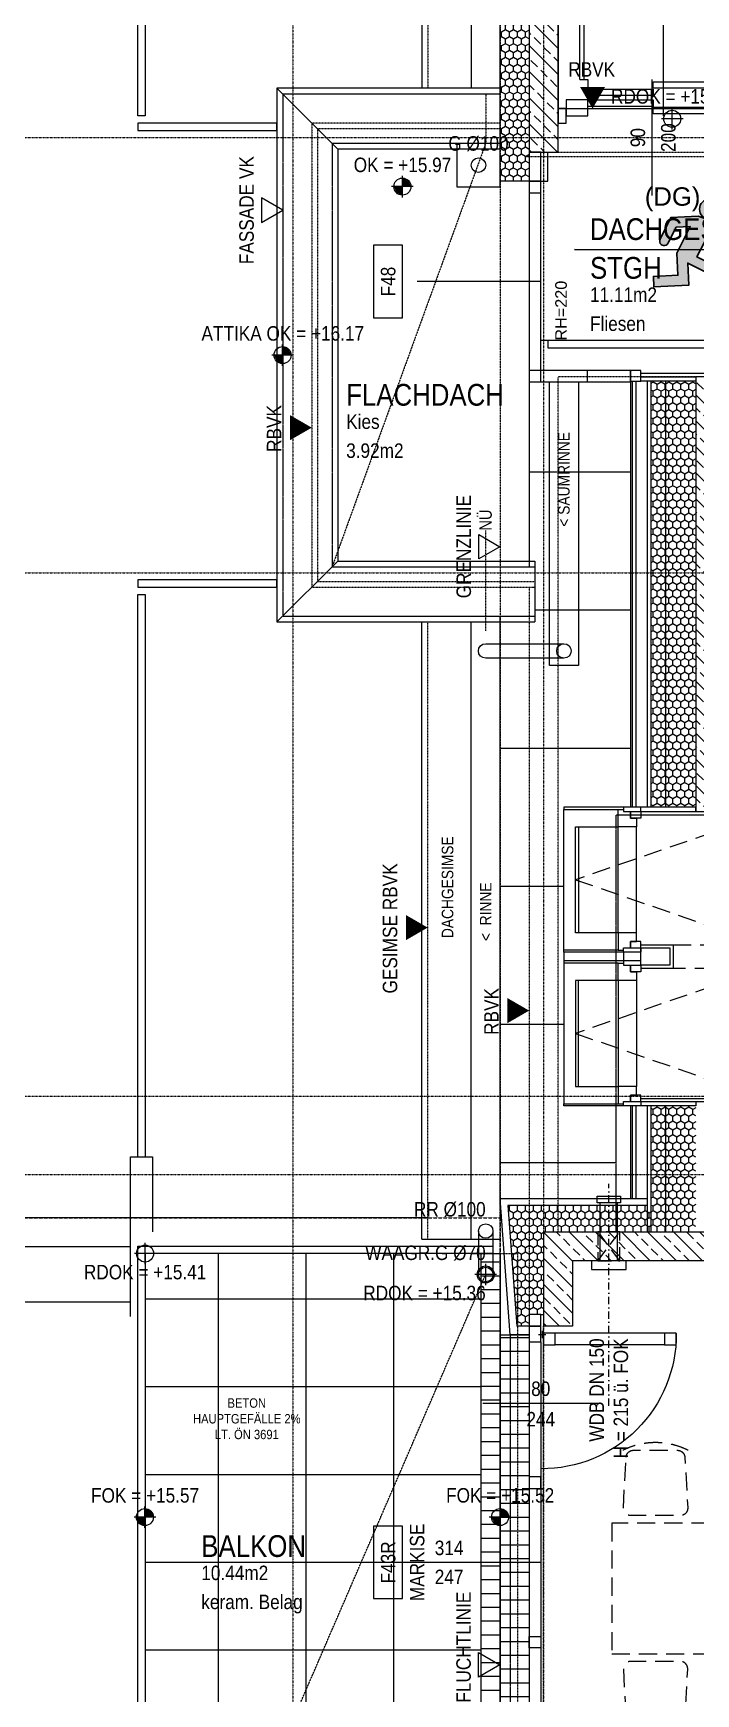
# Model space of a CAD drawing. Header units: millimetres. Extents: x -13147 to 51584, y -41547 to 69958.
# Drawn here: x 30982 to 35555, y -10006 to 1445 of the extents above; entities that cross this region are included whole.
import ezdxf
from ezdxf.enums import TextEntityAlignment as Align

# ---------------------------------------------------------------- set-up
doc = ezdxf.new("R2010")
doc.units = ezdxf.units.MM
for name, pattern in [('HIDDEN2', [0.1875, 0.125, -0.0625]), ('STRICHLINIE', [0.75, 0.5, -0.25]), ('STRICHPUNKT', [1, 0.5, -0.25, 0, -0.25])]:
    doc.linetypes.add(name, pattern=pattern)
for name, color, linetype in [('00-AUF---------M0', 251, 'Continuous'), ('00-TXT---------M0', 251, 'Continuous'), ('00_HLP---------M0', 251, 'Continuous'), ('01-ANS-G00-L05-M0', 251, 'Continuous'), ('01-BFL-G00-L05-M0', 251, 'Continuous'), ('01-HID-G00-L05-ENTWÄSSERUNG', 251, 'HIDDEN2'), ('01-SYM-G00-L05-M0', 251, 'Continuous'), ('01-TXT---------M0', 251, 'Continuous'), ('01-TXT---------PP', 1, 'Continuous'), ('01-TXT-G00-L05-M0', 1, 'Continuous'), ('02-ANS-G00-L05-M0', 251, 'Continuous'), ('02-ANS-G00-L05-Rigol', 251, 'Continuous'), ('02-AXO-G00-L05-M0', 251, 'STRICHPUNKT'), ('02-DIM-G00-L05-BEHÖRDE', 251, 'Continuous'), ('02-FIL-G00-L05-LILA', 251, 'Continuous'), ('02-FIL-G00-L05-M0', 251, 'Continuous'), ('02-FIL-G00-L05-PLATTENBELAG', 251, 'Continuous'), ('02-FIL-G00-L05-STB', 251, 'Continuous'), ('02-HID---------M0', 251, 'HIDDEN2'), ('02-HID-G00-L05-M0', 251, 'HIDDEN2'), ('02-TWA---------M0', 251, 'Continuous'), ('02-TWA-G00-L05-M0', 251, 'Continuous'), ('02-WDA-G00-L05-M0', 251, 'Continuous'), ('02-ZWA---------M0', 251, 'Continuous'), ('02-ZWA-G00-L05-M0', 251, 'Continuous'), ('03-SYM-G00-L05-M0', 251, 'Continuous'), ('04-HLP---------M0', 251, 'HIDDEN2'), ('04-STO---------M0', 251, 'Continuous'), ('04-STO-G00-L05-M0', 251, 'Continuous'), ('04-SYM---------EP', 251, 'Continuous'), ('04-SYM-G00-L05-EP', 251, 'Continuous'), ('04-TXT---------EP', 251, 'Continuous'), ('04-TXT-G00-L05-M0', 251, 'Continuous'), ('04-TXT-G00-L05-POS', 8, 'Continuous'), ('05-SYM---------M0', 251, 'Continuous'), ('05-TXT---------PP', 8, 'Continuous'), ('05-TXT--------M0', 251, 'Continuous'), ('05-TXT-G00-L05-M0', 251, 'Continuous'), ('06-SYM-G00-L05-M0', 251, 'Continuous'), ('07-SAN---------M0', 251, 'Continuous'), ('07-SAN-G00-L05-M0', 251, 'Continuous'), ('07_MOB-G00-L05-M0', 251, 'HIDDEN2')]:
    doc.layers.add(name, color=color, linetype=linetype)
doc.styles.add('ARIAL', font='arial.ttf', dxfattribs={"width": 0.85})
doc.styles.get("Standard").update_dxf_attribs({"font": 'arial.ttf'})
pattern_1 = [(135, (-38458.13, -45395.47), (-89.80256, -89.80256), []), (135, (-38458.13, -45305.67), (-89.80256, -89.80256), [63.5, -31.75])]
pattern_2 = [(90, (-38458.126, -45395.47), (-27.4963, 47.625), [31.75, -63.5]), (210, (-38458.126, -45395.47), (-27.49631, -47.624994), [31.75, -63.5]), (150, (-38458.126, -45395.47), (-54.99261, 6e-06), [-63.5, 31.75])]

# ---------------------------------------------------------------- blocks, each defined once
blk = doc.blocks.new('LIFT')
at = {"layer": '00-AUF---------M0'}
for p, q in [((1.5, 1.73), (0.34, 1.73)), ((0.34, 1.73), (0.34, 0.3)), ((1.5, 0.3), (1.5, 1.73)), ((1.47, 1.7), (0.37, 1.7)), ((0.37, 1.7), (0.37, 0.3)), ((1.47, 0.3), (1.47, 1.7))]:
    blk.add_line(p, q, dxfattribs=at)
for points in [[(0.34, 0.3), (0.544, 0.3), (0.544, 0.29)], [(1.5, 0.3), (1.444, 0.3), (1.444, 0.19)]]:
    blk.add_lwpolyline(points, dxfattribs=at)
for points in [[(0.994, 0.24), (0.994, 0.285), (0.544, 0.285), (0.544, 0.24)], [(1.444, 0.19), (1.444, 0.235), (0.994, 0.235), (0.994, 0.19)], [(0.044, 0.05), (0.544, 0.05), (0.544, 0.16), (0.044, 0.16)], [(1.444, 0.115), (1.444, 0.16), (0.994, 0.16), (0.994, 0.115)], [(1.594, 0.05), (1.444, 0.05), (1.444, 0.16), (1.594, 0.16), (1.594, 0.05)], [(0, 0.1), (0, 0), (0.044, 0), (0.044, 0.1)], [(0.994, 0.065), (0.994, 0.11), (0.544, 0.11), (0.544, 0.065)], [(1.65, 0.1), (1.65, 0), (1.594, 0), (1.594, 0.1)]]:
    blk.add_lwpolyline(points, close=True, dxfattribs=at)
at = {"layer": '00_HLP---------M0'}
for points in [[(0.924, 0.05), (0.924, 1.97)], [(1.65, 1.9), (1.65, 0.1), (0, 0.1), (0, 1.9), (1.65, 1.9)], [(1.65, 0.763), (0, 0.763)]]:
    blk.add_lwpolyline(points, dxfattribs=at)
blk = doc.blocks.new('01-SQM')
at = {"layer": '01-TXT---------M0', "color": 1, "style": 'ARIAL', "width": 0.85}
blk.add_attdef('ROOM', (0, 0), '', height=0.15, dxfattribs=at)
blk.add_attdef('AREA', text='', height=0.1, dxfattribs=at).set_placement((0, -0.06), align=Align.TOP_LEFT)
at = {"layer": '01-TXT---------PP', "color": 1, "style": 'ARIAL', "width": 0.85}
blk.add_attdef('NR', text='', height=0.15, dxfattribs=at).set_placement((-0.117, 0), align=Align.RIGHT)
blk.add_attdef('FLOOR', text='', height=0.1, dxfattribs=at).set_placement((0, -0.26), align=Align.TOP_LEFT)
blk = doc.blocks.new('DFF_94_Doppelt')
at = {"layer": '00_HLP---------M0'}
for points in [[(0, 0.98), (0, 0.04)], [(0, 0.04), (0, -0.04)], [(0, -0.98), (0, -0.04)]]:
    blk.add_lwpolyline(points, dxfattribs=at)
at = {"layer": '02-HID---------M0'}
for points in [[(0.27, 0.978), (-1.03, 0.53), (0.27, 0.082)], [(0, -0.978), (1.03, -0.978), (1.03, 0.978), (0, 0.978)], [(0.27, 0.978), (0.27, 0.082)], [(-0.357, 0.082), (0.48, 0.082), (0.48, -0.082), (-0.357, -0.082)], [(0.27, -0.082), (-1.03, -0.53), (0.27, -0.978)], [(0.27, -0.082), (0.27, -0.978)]]:
    blk.add_lwpolyline(points, dxfattribs=at)
at = {"layer": '02-TWA---------M0'}
for points in [[(-0.2, 1), (0, 1)], [(-0.2, -1), (0, -1)]]:
    blk.add_lwpolyline(points, dxfattribs=at)
at = {"layer": '02-ZWA---------M0'}
for points in [[(-0.58, 0.978), (0, 0.978)], [(-0.58, 0.082), (-0.357, 0.082), (-0.357, -0.082), (-0.58, -0.082)], [(-0.58, -0.978), (0, -0.978)]]:
    blk.add_lwpolyline(points, dxfattribs=at)
blk.add_lwpolyline([(-0.58, 0.06), (-0.38, 0.06), (-0.38, -0.06), (-0.58, -0.06)], close=True, dxfattribs=at)
at = {"layer": '04-STO---------M0'}
for points in [[(-0.61, 0.955), (-0.61, 0.895), (-0.735, 0.895), (-0.735, 1.015), (-0.7, 1.015), (-0.7, 1), (-0.65, 1), (-0.65, 0.955), (-0.61, 0.955)], [(-0.58, 1), (-0.58, 1.03), (-0.7, 1.03), (-0.7, 1)], [(-0.58, 1), (-0.58, 0.955), (-0.65, 0.955), (-0.65, 1)], [(-0.61, 0.105), (-0.61, 0.165), (-0.735, 0.165), (-0.735, 0.045), (-0.7, 0.045), (-0.7, 0.06), (-0.65, 0.06), (-0.65, 0.105), (-0.61, 0.105)], [(-0.58, 0.06), (-0.58, 0.03), (-0.7, 0.03), (-0.7, 0.06)], [(-0.58, 0.06), (-0.58, 0.105), (-0.65, 0.105), (-0.65, 0.06)], [(-0.61, -0.105), (-0.61, -0.165), (-0.735, -0.165), (-0.735, -0.045), (-0.7, -0.045), (-0.7, -0.06), (-0.65, -0.06), (-0.65, -0.105), (-0.61, -0.105)], [(-0.58, -0.06), (-0.58, -0.03), (-0.7, -0.03), (-0.7, -0.06)], [(-0.58, -0.06), (-0.58, -0.105), (-0.65, -0.105), (-0.65, -0.06)], [(-0.61, -0.955), (-0.61, -0.895), (-0.735, -0.895), (-0.735, -1.015), (-0.7, -1.015), (-0.7, -1), (-0.65, -1), (-0.65, -0.955), (-0.61, -0.955)], [(-0.58, -1), (-0.58, -1.03), (-0.7, -1.03), (-0.7, -1)], [(-0.58, -1), (-0.58, -0.955), (-0.65, -0.955), (-0.65, -1)]]:
    blk.add_lwpolyline(points, close=True, dxfattribs=at)
for points in [[(-0.58, 1), (-0.2, 1), (-0.2, 1.03), (-0.58, 1.03)], [(-0.7, 0.03), (-0.7, -0.03)], [(-0.58, -1), (-0.2, -1), (-0.2, -1.03), (-0.58, -1.03)]]:
    blk.add_lwpolyline(points, dxfattribs=at)
at = {"layer": '04-SYM---------EP'}
for points in [[(-0.7, 1.03), (-1.11, 1.03), (-1.11, 1.015)], [(-0.735, 0.045), (-1.11, 0.045), (-1.11, 1.015), (-0.735, 1.015)], [(-0.735, 0.165), (-1.03, 0.165), (-1.03, 0.895), (-0.735, 0.895)], [(-1.01, 0.895), (-1.01, 0.165)], [(-0.735, 0.165), (-0.735, 0.895)], [(-0.61, 0.165), (-0.61, 0.895)], [(-0.7, 0.03), (-1.11, 0.03), (-1.11, 0.045)], [(-1.11, 0.03), (-1.11, -0.03)], [(-0.7, -0.03), (-1.11, -0.03), (-1.11, -0.045)], [(-0.735, -0.045), (-1.11, -0.045), (-1.11, -1.015), (-0.735, -1.015)], [(-0.735, -0.165), (-1.03, -0.165), (-1.03, -0.895), (-0.735, -0.895)], [(-1.01, -0.895), (-1.01, -0.165)], [(-0.735, -0.165), (-0.735, -0.895)], [(-0.61, -0.165), (-0.61, -0.895)], [(-0.7, -1.03), (-1.11, -1.03), (-1.11, -1.015)]]:
    blk.add_lwpolyline(points, dxfattribs=at)
blk = doc.blocks.new('04-TXT')
blk.add_line((0, 0), (0.853, 0))
at = {"layer": '04-TXT---------EP', "color": 8, "style": 'ARIAL', "width": 0.85}
blk.add_attdef('WIDTH', text='', height=0.1, dxfattribs=at).set_placement((0.632, 0.05), align=Align.CENTER)
blk.add_attdef('HEIGHT', text='', height=0.1, dxfattribs=at).set_placement((0.632, -0.05), align=Align.TOP_CENTER)
blk = doc.blocks.new('03-rar')
blk.add_circle((0, 0), 0.05)
at = {"layer": '01-TXT---------M0', "color": 8, "style": 'ARIAL', "width": 0.85}
blk.add_attdef('RR', text='', height=0.1, dxfattribs=at).set_placement((0, 0.1), align=Align.CENTER)
blk = doc.blocks.new('01-HK1')
for p, q in [((-0.001, -0.074), (-0.001, 0.074)), ((0.074, 0), (-0.075, 0))]:
    blk.add_line(p, q)
blk.add_circle((-0.001, 0), 0.0586)
for points in [[(-0.001, 0.059), (0.041, 0.041), (-0.001, 0)], [(-0.001, 0), (0.058, 0), (0.041, 0.041)], [(-0.059, 0), (-0.042, -0.041), (-0.001, 0)], [(-0.042, -0.041), (-0.001, -0.059), (-0.001, 0)]]:
    blk.add_solid(points)
at = {"layer": '01-TXT---------M0', "color": 8, "style": 'ARIAL', "width": 0.85}
blk.add_attdef('HEIGHT', text='', height=0.1, dxfattribs=at).set_placement((0, 0.2), align=Align.TOP_CENTER)
blk = doc.blocks.new('Fenstertür-84.5')
at = {"layer": '04-HLP---------M0', "linetype": 'Continuous'}
for points in [[(0.02, 0.02), (0.1, 0.02), (0.1, -0.06), (0.02, -0.06)], [(0.855, 0.02), (0.935, 0.02), (0.935, -0.06), (0.855, -0.06)]]:
    blk.add_lwpolyline(points, close=True, dxfattribs=at)
for points in [[(0.855, 0.02), (0.1, 0.02)], [(0.855, -0.06), (0.1, -0.06)]]:
    blk.add_lwpolyline(points, dxfattribs=at)
at = {"layer": '04-HLP---------M0'}
for points in [[(-0.015, -0.051), (0.035, -0.051)], [(0.01, -0.076), (0.01, -0.026)]]:
    blk.add_lwpolyline(points, dxfattribs=at)
at = {"layer": '04-HLP---------M0', "linetype": 'Continuous'}
blk.add_arc((0.01, -0.051), 0.925, 359.5354, 90.5162, dxfattribs=at)
blk = doc.blocks.new('05-TXT')
at = {"layer": '05-TXT--------M0'}
blk.add_line((-0.4, 0), (0.4, 0), dxfattribs=at)
at = {"layer": '05-TXT--------M0', "color": 8, "style": 'ARIAL', "width": 0.85}
blk.add_attdef('BREITE', text='', height=0.1, dxfattribs=at).set_placement((0, 0.05), align=Align.CENTER)
blk.add_attdef('HÖHE', text='', height=0.1, rotation=360, dxfattribs=at).set_placement((0, -0.06), align=Align.TOP_CENTER)
blk = doc.blocks.new('möbel_tisch_gross')
at = {"flags": 128}
for points in [[(-0.906, 0.801, 0.39805), (-0.953, 0.751), (-0.953, 0.446, 0.39805), (-0.906, 0.396), (-0.556, 0.376, 0.430564), (-0.503, 0.426), (-0.503, 0.77, 0.430564), (-0.556, 0.82)], [(0.906, 0.801, -0.39805), (0.953, 0.751), (0.953, 0.446, -0.39805), (0.906, 0.396), (0.556, 0.376, -0.430564), (0.503, 0.426), (0.503, 0.77, -0.430564), (0.556, 0.82)], [(-0.906, 0.202, 0.39805), (-0.953, 0.152), (-0.953, -0.153, 0.39805), (-0.906, -0.203), (-0.556, -0.223, 0.430564), (-0.503, -0.173), (-0.503, 0.172, 0.430564), (-0.556, 0.222)], [(0.906, 0.202, -0.39805), (0.953, 0.152), (0.953, -0.153, -0.39805), (0.906, -0.203), (0.556, -0.223, -0.430564), (0.503, -0.173), (0.503, 0.172, -0.430564), (0.556, 0.222)], [(-0.906, -0.802, -0.39805), (-0.953, -0.752), (-0.953, -0.447, -0.39805), (-0.906, -0.397), (-0.556, -0.377, -0.430564), (-0.503, -0.427), (-0.503, -0.772, -0.430564), (-0.556, -0.822)], [(0.906, -0.802, 0.39805), (0.953, -0.752), (0.953, -0.447, 0.39805), (0.906, -0.397), (0.556, -0.377, 0.430564), (0.503, -0.427), (0.503, -0.772, 0.430564), (0.556, -0.822)]]:
    blk.add_lwpolyline(points, format="xyb", close=True, dxfattribs=at)
blk.add_lwpolyline([(-0.45, 0.9), (-0.45, -0.9), (0.45, -0.9), (0.45, 0.9)], close=True)
for centre, start, end in [((-0.503, 0.598), 153.4349, 206.5651), ((0.503, 0.598), 333.4349, 26.5651), ((-0.503, -0.001), 153.4349, 206.5651), ((0.503, -0.001), 333.4349, 26.5651), ((-0.503, -0.599), 153.4349, 206.5651), ((0.503, -0.599), 333.4349, 26.5651)]:
    blk.add_arc(centre, 0.503, start, end)
blk = doc.blocks.new('WANDLÜFER')
at = {"layer": '02-TWA---------M0', "linetype": 'HIDDEN2', "ltscale": 0.75}
for points in [[(0.075, 0), (0.075, -0.2), (-0.075, -0.2), (-0.075, 0), (0.075, 0)], [(-0.075, 0), (0.075, -0.2)], [(0.075, 0), (-0.075, -0.2)]]:
    blk.add_lwpolyline(points, dxfattribs=at)
at = {"layer": '07-SAN---------M0', "linetype": 'STRICHPUNKT', "ltscale": 0.1}
blk.add_lwpolyline([(0, 1), (0, -0.53)], dxfattribs=at)
at = {"layer": '07-SAN---------M0'}
for points in [[(0, 0), (-0.12, 0), (-0.12, 0.06), (0.12, 0.06), (0.12, 0)], [(0.08, -0.4), (-0.08, -0.4), (-0.08, -0.445), (0.08, -0.445)]]:
    blk.add_lwpolyline(points, close=True, dxfattribs=at)
for points in [[(-0.06, 0), (-0.06, -0.4)], [(0.06, 0), (0.06, -0.4)]]:
    blk.add_lwpolyline(points, dxfattribs=at)
blk = doc.blocks.new('01-hk4')
blk.add_lwpolyline([(0, 0, 0, 0.270625, 0), (0, 0.234375, 0.270625, 0.270625, 0)], format="xyseb")
at = {"layer": '00-TXT---------M0', "color": 8, "style": 'ARIAL', "width": 0.85}
blk.add_attdef('HEIGHT', text='', height=0.1, dxfattribs=at).set_placement((0, 0.35), align=Align.CENTER)
blk = doc.blocks.new('01-HK3')
blk.add_lwpolyline([(0, 0), (0.0423, 0.0732), (-0.0423, 0.0732)], close=True)
at = {"color": 0, "style": 'ARIAL', "width": 0.85}
blk.add_attdef('HEIGHT', text='', height=0.05, dxfattribs=at).set_placement((0, 0.35), align=Align.TOP_CENTER)
blk = doc.blocks.new('türachse&qualität')
at = {"layer": '05-SYM---------M0'}
blk.add_line((-0.4, 0), (-0.4, 0), dxfattribs=at)
at = {"layer": '05-TXT---------PP'}
blk.add_lwpolyline([(-0.5, -0.25), (-0.5, 0.25), (-0.7, 0.25), (-0.7, -0.25)], close=True, dxfattribs=at)
at = {"layer": '05-TXT---------PP', "color": 8, "style": 'ARIAL', "text_generation_flag": 6, "width": 0.85}
blk.add_attdef('POS.NR.', text='', height=0.1, rotation=270, dxfattribs=at).set_placement((-0.653, -0.011), align=Align.TOP_CENTER)
blk = doc.blocks.new('01-HK2')
for p, q in [((0.098, 0), (-0.098, 0)), ((0, -0.098), (0, 0.098))]:
    blk.add_line(p, q)
blk.add_circle((0, 0), 0.0773)
at = {"layer": '01-TXT---------M0', "color": 8, "style": 'ARIAL', "width": 0.85}
blk.add_attdef('HEIGHT', text='', height=0.1, rotation=360, dxfattribs=at).set_placement((0, 0.132), align=Align.BOTTOM_CENTER)
blk = doc.blocks.new('9809550')
at = {"color": 18, "lineweight": 30, "true_color": 0x000000}
for points in [[(423921.7, 99168.8), (423956.8, 99168.8), (423956.8, 99202.9), (423984.5, 99214.5), (424033.7, 99214.5), (424053.8, 99178.3)], [(424040.2, 99170.9), (424025.2, 99196.7), (423999.7, 99196.8), (424026.2, 99150.3), (424026.2, 99110.9), (424070.2, 99110.9), (424070.2, 99092.3), (424007.5, 99092.3), (424007.5, 99131.7), (423975, 99113.1), (423975, 99067), (423956.5, 99067), (423956.5, 99122.4), (423990.5, 99141.9), (423975.1, 99168.8), (423975.1, 99150.2), (423921.7, 99150.3)]]:
    blk.add_lwpolyline(points, dxfattribs=at)
blk.add_circle((423963.6, 99225.9), 18.1, dxfattribs=at)
for centre, radius, start, end in [((424047.8, 99173.1), 7.96, 195.7299, 41.4005), ((423921.7, 99159.5), 9.27, 89.9849, 270.0151)]:
    blk.add_arc(centre, radius, start, end, dxfattribs=at)
blk = doc.blocks.new('750298750')
h = blk.add_hatch(color=3)
h.paths.add_polyline_path([(426943.6, 99576.9), (426968.1, 99576.8), (426982.5, 99552, 1.25347), (426995.6, 99559.2), (426976.3, 99594), (426929, 99594), (426902.3, 99582.8), (426902.3, 99550), (426868.6, 99550, 1), (426868.6, 99532.2), (426919.9, 99532.1), (426919.9, 99550), (426934.8, 99524.1), (426902.1, 99505.4), (426902.1, 99452.1), (426919.8, 99452.1), (426919.8, 99496.4), (426951.1, 99514.3), (426951.1, 99476.4), (427011.4, 99476.4), (427011.4, 99494.3), (426969.1, 99494.3), (426969.1, 99532.2)])
h.paths.add_polyline_path([(426891.5, 99604.9, 1), (426926.3, 99604.9, 1)])
at = {"xscale": 0.9619413167778113, "yscale": 0.9619413167778113, "zscale": 0.9619413167778113}
blk.add_blockref('9809550', (19080.8, 4155.4), dxfattribs=at)

msp = doc.modelspace()

# ---------------------------------------------------------------- hatches: boundary and pattern name
at = {"layer": '02-ANS-G00-L05-Rigol'}
h = msp.add_hatch(dxfattribs=at)
h.set_pattern_fill('ANSI31', color=256, scale=30, angle=422.33899195, style=0)
h.set_pattern_definition([(180, (104166, 18784.66), (-9e-09, -95.25), [])])
h.paths.add_polyline_path([(34204.505, -11230.4706), (34074.505, -11230.4706), (34074.505, -6970.4706), (34204.505, -6970.4706)])
h = msp.add_hatch(dxfattribs=at)
h.set_pattern_fill('ANSI31', color=256, scale=30, angle=422.33899195, style=0)
h.set_pattern_definition([(180, (104296.01, 19787.15), (-2e-08, -95.25), [])])
h.paths.add_polyline_path([(34404.4715, -10670.4706), (34204.4715, -10670.4706), (34204.5068, -7530.4774), (34404.5068, -7530.4774)])
at = {"layer": '02-FIL-G00-L05-LILA'}
h = msp.add_hatch(dxfattribs=at)
h.set_pattern_fill('HONEY', color=256, scale=10, angle=197.04654128, style=0)
h.set_pattern_definition(pattern_2)
h.paths.add_polyline_path([(35219.505, 3124.5294), (34204.6751, 3124.5294), (34204.655, 424.5294), (34404.505, 424.5294), (34404.505, 624.5294), (34404.505, 2924.5294), (35219.505, 2924.5294)])
h = msp.add_hatch(dxfattribs=at)
h.set_pattern_fill('HONEY', color=256, scale=10, angle=197.04654128, style=0)
h.set_pattern_definition(pattern_2)
h.paths.add_polyline_path([(35554.505, -955.4706), (35244.505, -955.4706), (35244.505, -3892.9706), (35554.505, -3892.9706)])
h = msp.add_hatch(dxfattribs=at)
h.set_pattern_fill('HONEY', color=256, scale=10, angle=197.04654128, style=0)
h.set_pattern_definition(pattern_2)
h.paths.add_polyline_path([(35554.505, -5952.9706), (35244.505, -5952.9706), (35244.505, -6820.4706), (35554.505, -6820.4706)])
h = msp.add_hatch(dxfattribs=at)
h.set_pattern_fill('HONEY', color=256, scale=10, angle=197.04654128, style=0)
h.set_pattern_definition(pattern_2)
h.paths.add_polyline_path([(35244.505, -6820.4706), (35244.505, -6640.4706), (34258.4989, -6640.4706), (34320.0386, -7470.4706), (34404.5068, -7470.4706), (34404.5068, -7390.4774), (34484.5068, -7390.4774), (34504.5064, -7390.4773), (34504.5032, -6820.4706)])
at = {"layer": '02-FIL-G00-L05-M0'}
h = msp.add_hatch(dxfattribs=at)
h.set_pattern_fill('ANSI31,_O', color=256, scale=300, angle=422.04654128)
h.set_pattern_definition([(1e-09, (-38458.1, -45395.5), (-2e-08, 952.5), [])])
h.paths.add_polyline_path([(34444.505, -2575.4706), (34204.505, -2575.4706), (34204.505, -6590.4706), (34204.505, -6590.4706), (35004.505, -6590.4706), (35004.505, -5952.9706), (34644.2704, -5952.9706), (34644.2704, -5937.9706), (34644.2704, -4967.9706), (34644.2704, -4952.9706), (34644.2704, -4892.9706), (34644.2704, -4877.9706), (34644.2704, -3907.9706), (34644.2704, -3892.9706), (35054.505, -3892.9706), (35104.505, -3892.9706), (35104.5062, -960.4706), (34804.5062, -960.4706), (34484.505, -960.4706), (34404.505, -960.4706), (34404.505, -2235.4723), (34444.505, -2235.4723)])
at = {"layer": '02-FIL-G00-L05-STB'}
h = msp.add_hatch(dxfattribs=at)
h.set_pattern_fill('ANSI33', color=256, scale=20, angle=197.04654128, style=0)
h.set_pattern_definition(pattern_1)
h.paths.add_polyline_path([(36454.505, 624.5294), (36454.505, 2924.5294), (34404.505, 2924.5294), (34404.505, 624.5294), (34604.505, 624.5294), (34604.505, 2724.5294), (36254.505, 2724.5294), (36254.505, 624.5294)])
h = msp.add_hatch(dxfattribs=at)
h.set_pattern_fill('ANSI33', color=256, scale=20, angle=197.04654128, style=0)
h.set_pattern_definition(pattern_1)
h.paths.add_polyline_path([(35754.5062, -925.4706), (35554.505, -925.4706), (35554.505, -3922.9706), (35754.5038, -3922.9706)])
h = msp.add_hatch(dxfattribs=at)
h.set_pattern_fill('ANSI33', color=256, scale=20, angle=197.04654128, style=0)
h.set_pattern_definition(pattern_1)
h.paths.add_polyline_path([(40109.505, -6820.4706), (34504.5032, -6820.4706), (34504.5068, -7470.4774), (34704.5068, -7470.4774), (34704.5068, -7020.4706), (40109.505, -7020.4706)])

# ---------------------------------------------------------------- linework, layer by layer
at = {"color": 102, "lineweight": 30, "true_color": 0x21de37}
msp.add_lwpolyline([(34716.7227, -46.0477), (36791.9349, -50.7961)], dxfattribs=at)
at = {"layer": '01-ANS-G00-L05-M0'}
msp.add_lwpolyline([(34604.505, 924.5294), (36254.505, 924.5294)], dxfattribs=at)
at = {"layer": '01-BFL-G00-L05-M0', "linetype": 'STRICHLINIE', "ltscale": 0.5}
msp.add_lwpolyline([(34204.505, 5274.5294), (34204.505, -6725.4706)], dxfattribs=at)
at = {"layer": '01-BFL-G00-L05-M0', "linetype": 'STRICHLINIE'}
msp.add_lwpolyline([(4001.6794, -17850.9579), (4032.1273, -6725.4706), (34204.505, -6725.4706), (34204.5032, -15500.1335), (34112.6904, -27363.0853)], dxfattribs=at)
at = {"layer": '01-HID-G00-L05-ENTWÄSSERUNG'}
for points in [[(34104.505, 1024.5294), (34104.505, 684.5311)], [(34104.505, 684.5311), (33044.5034, -2235.4723)], [(34104.505, -2675.4706), (34104.6294, -1985.4706)], [(32324.5796, -11230.4706), (34104.6294, -7114.7205)]]:
    msp.add_lwpolyline(points, dxfattribs=at)
msp.add_lwpolyline([(32321.7192, -8312.7314, 0, 0, 0), (32571.7192, -8312.7314, 50, 0, 0), (32721.7192, -8312.7314, 0, 0, 0)], format="xyseb", dxfattribs=at)
at = {"layer": '02-ANS-G00-L05-M0'}
for p, q in [((35219.505, -6640.4706), (34258.4989, -6640.4706)), ((34258.4989, -6640.4706), (34320.0386, -7470.4706)), ((34404.4715, -7470.4706), (34320.0386, -7470.4706))]:
    msp.add_line(p, q, dxfattribs=at)
at = {"layer": '02-ANS-G00-L05-M0', "color": 253}
msp.add_line((33704.505, -6725.4706), (27329.505, -6725.4706), dxfattribs=at)
at = {"layer": '02-ANS-G00-L05-M0'}
for points in [[(34204.5047, 6229.5294), (33664.505, 6229.5294), (33664.505, 1064.5294)], [(34004.6751, 6229.5294), (34004.505, 1064.5294)], [(33084.5034, 644.5311), (32664.505, 1064.5294)], [(34204.655, 1064.5294), (32664.505, 1064.5294), (32664.505, -2615.4706), (34444.505, -2615.4706)], [(34204.655, 644.5311), (33084.5034, 644.5311), (33084.5034, -2195.4723), (34444.505, -2195.4723)], [(34404.505, -960.4706), (34404.505, -2235.4723)], [(33084.5034, -2195.4723), (32664.505, -2615.4706)], [(34444.505, -2195.4723), (34444.505, -2615.4706)], [(33664.505, -6870.4706), (33664.505, -2615.4706)], [(34004.505, -6870.4707), (34004.505, -2615.4706)], [(34204.505, -6640.4706), (34204.505, -2575.4706)], [(33664.505, -6870.4706), (34204.505, -6870.4707)], [(34154.505, -11280.4706), (31704.505, -11280.4706), (31704.505, -6920.4706), (34154.505, -6920.4706), (34154.505, -6970.4706), (31754.505, -6970.4706), (31754.505, -11230.4706), (34154.505, -11230.4706), (34154.505, -11280.4706)], [(34004.505, -6970.4706), (34204.505, -6970.4706)]]:
    msp.add_lwpolyline(points, dxfattribs=at)
at = {"layer": '02-ANS-G00-L05-M0', "color": 253}
for points in [[(31754.505, 4852.6872), (31754.505, 874.5294), (31704.505, 874.5294), (31704.505, 4852.6872)], [(31704.505, -6303.6284), (31704.505, -2425.4706), (31754.505, -2425.4706), (31754.505, -6303.6284)], [(31654.505, -7405.4706), (31654.505, -7405.4706), (31654.505, -6303.6284), (31804.505, -6303.6284), (31804.505, -6775.4706), (31804.505, -6820.4706)], [(31654.505, -6925.4706), (27529.505, -6925.4706), (27529.505, -8425.4706), (22809.505, -8425.4706), (22809.505, -6925.4706), (19214.505, -6925.4706)], [(31654.505, -7305.4706), (27909.505, -7305.4706), (27909.505, -8805.4706), (22429.505, -8805.4706), (22429.505, -7305.4706), (19214.505, -7305.4706)]]:
    msp.add_lwpolyline(points, dxfattribs=at)
for points in [[(32664.505, 824.5294), (31704.505, 824.5294), (31704.505, 774.5294), (32664.505, 774.5294), (32664.505, 824.5294)], [(32664.505, -2325.4706), (31704.505, -2325.4706), (31704.505, -2375.4706), (32664.505, -2375.4706), (32664.505, -2325.4706)]]:
    msp.add_lwpolyline(points, close=True, dxfattribs=at)
at = {"layer": '02-ANS-G00-L05-M0'}
msp.add_lwpolyline([(34544.505, -2915.4706), (34544.505, -960.4706), (34744.505, -960.4706), (34744.505, -2915.4706)], close=True, dxfattribs=at)
msp.add_lwpolyline([(34644.505, -2865.4706), (34104.5158, -2865.4706, -1), (34104.5158, -2765.4706), (34644.505, -2765.4706)], format="xyb", dxfattribs=at)
msp.add_circle((34644.505, -2815.4706), 50, dxfattribs=at)
at = {"layer": '02-ANS-G00-L05-Rigol'}
for points in [[(34204.505, -11230.4706), (34074.505, -11230.4706), (34074.505, -6970.4706), (34204.505, -6970.4706)], [(34404.4715, -10670.4706), (34204.4715, -10670.4706), (34204.5068, -7530.4774), (34404.5068, -7530.4774)]]:
    msp.add_lwpolyline(points, close=True, dxfattribs=at)
at = {"layer": '02-AXO-G00-L05-M0'}
for points in [[(32774.505, 16928.2275), (32774.505, -17999.2142)], [(34504.505, 16928.2275), (34504.505, -17999.2142)], [(16441.8735, 724.5294), (50054.505, 724.5294)], [(16441.8735, -2275.4706), (50054.505, -2275.4706)], [(16441.8735, -5885.4706), (50054.505, -5885.4706)], [(16441.8735, -6425.4706), (50054.505, -6425.4706)]]:
    msp.add_lwpolyline(points, dxfattribs=at)
at = {"layer": '02-FIL-G00-L05-LILA'}
msp.add_lwpolyline([(34484.5068, -7390.4774), (34504.5062, -7390.4773)], dxfattribs=at)
at = {"layer": '02-FIL-G00-L05-PLATTENBELAG'}
for points in [[(32259.5094, -6970.4706), (32259.5295, -11230.4706)], [(32864.5122, -6970.4706), (32864.5323, -11230.4706)], [(33469.5151, -6970.4706), (33469.5352, -11230.4706)], [(34074.518, -7285.4706), (31754.4979, -7285.4706)], [(34074.5209, -7890.4706), (31754.5008, -7890.4706)], [(34074.5238, -8495.4706), (31754.5036, -8495.4706)], [(34074.5266, -9100.4706), (31754.5065, -9100.4706)], [(34074.5295, -9705.4706), (31754.5094, -9705.4706)]]:
    msp.add_lwpolyline(points, dxfattribs=at)
at = {"layer": '02-HID-G00-L05-M0'}
for points in [[(33704.505, 6229.5294), (33704.505, 6229.5294), (33704.505, 1064.5294)], [(34404.505, -2375.4706), (34404.505, -15207.8584), (46504.505, -15353.0584), (46504.505, -5985.4706), (47754.505, -5985.4706), (47754.505, 5344.5294), (46704.505, 5344.5294)], [(34604.505, 924.5294), (36254.505, 924.5294)], [(34204.655, 824.5294), (32904.505, 824.5294), (32904.505, -2375.4706), (34444.505, -2375.4706)], [(34204.655, 784.5294), (32944.505, 784.5294), (32944.505, -2335.4706), (34444.505, -2335.4706)], [(34404.505, 594.3886), (34374.505, 594.5294), (36484.505, 594.5294), (36484.505, 624.5294)], [(34604.505, 624.5294), (36254.505, 624.5294)], [(35554.505, -925.4706), (34604.505, -925.4706)], [(34604.505, -6820.4706), (34604.505, -925.4706)], [(33704.505, -6870.4706), (33704.505, -2615.4706)], [(34204.505, -11610.4706), (34204.505, -6590.4706)], [(34204.505, -11610.4706), (34204.505, -6590.4706)], [(34204.505, -6970.4706), (34324.505, -6970.4706), (34324.505, -11230.4706), (34204.505, -11230.4706)], [(34504.5068, -10730.4706), (34504.5068, -7470.4774)]]:
    msp.add_lwpolyline(points, dxfattribs=at)
at = {"layer": '02-HID-G00-L05-M0', "ltscale": 0.5}
for points in [[(34204.655, 1024.5294), (32704.505, 1024.5294), (32704.505, -2575.4706), (34444.505, -2575.4706)], [(34204.655, 684.5311), (33044.5034, 684.5311), (33044.5034, -2235.4723), (34444.505, -2235.4723)], [(35004.505, -6820.4706), (35004.505, -3945.4706), (35754.505, -3945.4706)], [(34274.5068, -7530.4774), (34274.5068, -10670.4706)]]:
    msp.add_lwpolyline(points, dxfattribs=at)
at = {"layer": '02-TWA-G00-L05-M0'}
for p, q in [((35554.505, -925.4706), (35554.505, -3922.9706)), ((34504.5032, -6820.4706), (40114.505, -6820.4706)), ((34504.5032, -6820.4706), (34504.5068, -7470.4774)), ((34704.5068, -7020.4706), (34704.5068, -7470.4774))]:
    msp.add_line(p, q, dxfattribs=at)
msp.add_lwpolyline([(36454.505, 624.5294), (36454.505, 2924.5294), (34404.505, 2924.5294), (34404.505, 624.5294), (34604.505, 624.5294), (34604.505, 2724.5294), (36254.505, 2724.5294), (36254.505, 624.5294)], close=True, dxfattribs=at)
for points in [[(35754.5062, -925.4706), (35554.505, -925.4706)], [(40114.505, -7020.4706), (34704.5068, -7020.4706)], [(34704.5068, -7470.4774), (34504.5068, -7470.4774)]]:
    msp.add_lwpolyline(points, dxfattribs=at)
at = {"layer": '02-WDA-G00-L05-M0'}
msp.add_line((34204.655, 424.5294), (34204.6751, 3124.5294), dxfattribs=at)
for points in [[(34404.505, 424.5294), (34204.655, 424.5294)], [(35114.505, -955.4706), (35114.505, -3892.9706)], [(35139.505, -955.4706), (35139.505, -3892.9706)], [(35219.505, -955.4706), (35219.505, -3892.9706)], [(35244.505, -955.4706), (35244.505, -3892.9706)], [(35344.505, -955.4706), (35344.505, -3892.9706)], [(35114.505, -5952.9706), (35114.505, -6590.4706)], [(35139.505, -5952.9706), (35139.505, -6590.4706)], [(35219.505, -5952.9706), (35219.505, -6820.4706)], [(35244.505, -5952.9706), (35244.505, -6820.4706)], [(35344.505, -5952.9706), (35344.505, -6820.4706)]]:
    msp.add_lwpolyline(points, dxfattribs=at)
at = {"layer": '02-ZWA-G00-L05-M0'}
msp.add_line((34204.505, -6590.4706), (35219.505, -6590.4706), dxfattribs=at)
for points in [[(34484.505, 424.5294), (34534.505, 424.5294), (34534.505, 624.5294)], [(35754.5062, -902.9706), (35174.5062, -902.9706)], [(35104.5062, -955.4706), (35104.505, -3892.9706)], [(35104.505, -5952.9706), (35104.505, -6590.4706)], [(34404.5068, -7530.4774), (34274.5068, -7530.4774), (34204.505, -6590.4706)]]:
    msp.add_lwpolyline(points, dxfattribs=at)
at = {"layer": '03-SYM-G00-L05-M0'}
msp.add_lwpolyline([(33904.6568, 384.5311), (34204.6568, 384.5311), (34204.6568, 684.5311), (33904.6568, 684.5311)], close=True, dxfattribs=at)
at = {"layer": '03-SYM-G00-L05-M0', "linetype": 'HIDDEN2', "ltscale": 0.5}
for points in [[(34054.6294, -6815.4706), (34054.6294, -7115.4706)], [(34154.6294, -6815.4706), (34154.6294, -7115.4706)]]:
    msp.add_lwpolyline(points, dxfattribs=at)
at = {"layer": '04-STO-G00-L05-M0'}
for points in [[(34404.505, 624.5294), (34404.505, 424.5294), (34484.505, 424.5294), (34484.505, 624.5294)], [(34404.505, 424.5294), (34404.505, 344.5294), (34484.505, 344.5294), (34484.505, 424.5294), (34404.505, 424.5294)], [(34484.505, -960.4706), (34484.505, -880.4706), (34404.505, -880.4706), (34404.505, -960.4706), (34484.505, -960.4706)], [(35104.5062, -880.4706), (34804.5062, -880.4706), (34804.5062, -960.4706), (35104.5062, -960.4706), (35104.5062, -880.4706)], [(35174.5062, -955.4706), (35174.5062, -880.4706), (35104.5062, -880.4706), (35104.5062, -955.4706), (35174.5062, -955.4706)], [(35554.505, -955.4706), (35174.505, -955.4706), (35174.505, -925.4706), (35554.505, -925.4706), (35554.505, -955.4706)], [(34484.5068, -7470.4774), (34484.5068, -7390.4774), (34404.5068, -7390.4774), (34404.5068, -7470.4774)], [(34484.5068, -7580.4774), (34484.5068, -7470.4774), (34404.5068, -7470.4774), (34404.5068, -7580.4774)], [(34484.483, -8510.4774), (34404.483, -8510.4774), (34404.483, -8590.4774), (34484.483, -8590.4774)], [(34484.483, -9690.4706), (34404.483, -9690.4706), (34404.483, -9610.4706), (34484.483, -9610.4706)]]:
    msp.add_lwpolyline(points, close=True, dxfattribs=at)
at = {"layer": '04-SYM-G00-L05-EP'}
for points in [[(34404.505, 344.5294), (34404.505, -880.4706)], [(34484.505, -880.4706), (34484.505, 344.5294)], [(34804.5062, -880.4706), (34484.505, -880.4706)], [(34484.505, -960.4706), (34804.5062, -960.4706)], [(34404.5068, -7580.4774), (34404.5068, -10620.4706)], [(34484.5068, -7580.4774), (34484.5068, -10620.4706)]]:
    msp.add_lwpolyline(points, dxfattribs=at)
at = {"layer": '06-SYM-G00-L05-M0'}
for points in [[(34534.505, -675.4706), (34484.505, -675.4706)], [(35754.5061, -955.4706), (39394.505, -955.4706), (39394.505, -675.4706), (34534.505, -675.4706), (34534.505, -725.4706), (39344.505, -725.4706), (39344.505, -905.4706), (35754.5062, -905.4706)]]:
    msp.add_lwpolyline(points, dxfattribs=at)

# ---------------------------------------------------------------- block references
at = {"color": 102, "lineweight": 30, "true_color": 0x21de37, "xscale": -4.006823643639406, "yscale": 4.006823643639398, "zscale": 4.006823643639398, "rotation": 2.885250447289102}
msp.add_blockref('750298750', (1764118.8979, -312260.9477), dxfattribs=at)
at = {"layer": '01-SYM-G00-L05-M0'}
ref = msp.add_blockref('01-hk4', (34841.8735, 924.5294), dxfattribs=dict(at, xscale=-640.0000004214295, yscale=640.0000004301471, zscale=640.0000004327273, rotation=359.999992084401))
ref.add_attrib('HEIGHT', 'RBVK', dxfattribs={"layer": '00-TXT---------M0', "color": 8, "extrusion": (0, 0, -1), "height": 100, "rotation": 0.00000791, "style": 'ARIAL', "text_generation_flag": 2, "width": 0.85}).set_placement((-34836.1929, 1114.7784), align=Align.BOTTOM_CENTER)
ref = msp.add_blockref('01-HK2', (35391.8735, 854.6528), dxfattribs=dict(at, xscale=757.5757580343633, yscale=757.5757580343633, zscale=757.5757580343633, rotation=1.88535039e-08))
ref.add_attrib('HEIGHT', 'RDOK = +15.48', dxfattribs={"layer": '01-TXT---------M0', "color": 8, "height": 100, "rotation": 0.00000002, "style": 'ARIAL', "width": 0.85}).set_placement((35391.8735, 928.8716), align=Align.BOTTOM_CENTER)
ref = msp.add_blockref('01-HK3', (32704.505, 224.5294), dxfattribs=dict(at, xscale=2000, yscale=2000, zscale=2000, rotation=89.99999998456914))
ref.add_attrib('HEIGHT', 'FASSADE VK', dxfattribs={"layer": '0', "color": 0, "height": 100, "rotation": 89.99999998, "style": 'ARIAL', "width": 0.85}).set_placement((32404.505, 224.5294), align=Align.TOP_CENTER)
at = {"layer": '01-SYM-G00-L05-M0', "xscale": 1000, "yscale": 1000, "zscale": 1000}
for p, rotation, values in [((33530.5718, 386.5851), 4.127669789679999e-05, {'HEIGHT': 'OK = +15.97'}), ((32704.505, -775.4706), 4.127669789679999e-05, {'HEIGHT': 'ATTIKA OK = +16.17'}), ((31754.4604, -8788.3996), 1.62521624e-08, {'HEIGHT': 'FOK = +15.57'}), ((34204.505, -8787.852), 1.62521624e-08, {'HEIGHT': 'FOK = +15.52'})]:
    msp.add_blockref('01-HK1', p, dxfattribs=dict(at, rotation=rotation)).add_auto_attribs(values)
at = {"layer": '01-SYM-G00-L05-M0'}
ref = msp.add_blockref('01-hk4', (32904.505, -1275.4706), dxfattribs=dict(at, xscale=-640.0000004359814, yscale=640.0000004301471, zscale=640.0000004327273, rotation=89.99999212739199))
ref.add_attrib('HEIGHT', 'RBVK', dxfattribs={"layer": '00-TXT---------M0', "color": 8, "extrusion": (0, 0, -1), "height": 100, "rotation": 270.00000787, "style": 'ARIAL', "text_generation_flag": 2, "width": 0.85}).set_placement((-32694.256, -1281.1512), align=Align.CENTER)
ref = msp.add_blockref('01-hk4', (33704.505, -4722.9706), dxfattribs=dict(at, xscale=-640.0000004359814, yscale=640.0000004301471, zscale=640.0000004327273, rotation=89.99999212739199))
ref.add_attrib('HEIGHT', 'GESIMSE RBVK', dxfattribs={"layer": '00-TXT---------M0', "color": 8, "extrusion": (0, 0, -1), "height": 100, "rotation": 270.00000787, "style": 'ARIAL', "text_generation_flag": 2, "width": 0.85}).set_placement((-33494.256, -4728.6512), align=Align.CENTER)
ref = msp.add_blockref('01-hk4', (34404.505, -5295.4706), dxfattribs=dict(at, xscale=-640.0000004359814, yscale=640.0000004301471, zscale=640.0000004327273, rotation=89.99999212739199))
ref.add_attrib('HEIGHT', 'RBVK', dxfattribs={"layer": '00-TXT---------M0', "color": 8, "extrusion": (0, 0, -1), "height": 100, "rotation": 270.00000787, "style": 'ARIAL', "text_generation_flag": 2, "width": 0.85}).set_placement((-34194.256, -5301.1512), align=Align.CENTER)
ref = msp.add_blockref('01-HK2', (31754.505, -6970.4706), dxfattribs=dict(at, xscale=757.5757580343633, yscale=757.5757580343633, zscale=757.5757580343633, rotation=1.88535039e-08))
ref.add_attrib('HEIGHT', 'RDOK = +15.41', dxfattribs={"layer": '01-TXT---------M0', "color": 8, "height": 100, "rotation": 0.00000002, "style": 'ARIAL', "width": 0.85}).set_placement((31754.505, -7178.5051), align=Align.BOTTOM_CENTER)
ref = msp.add_blockref('01-HK2', (34104.6294, -7114.7205), dxfattribs=dict(at, xscale=757.5757580343633, yscale=757.5757580343633, zscale=757.5757580343633, rotation=1.88535039e-08))
ref.add_attrib('HEIGHT', 'RDOK = +15.36', dxfattribs={"layer": '01-TXT---------M0', "color": 8, "height": 100, "rotation": 0.00000002, "style": 'ARIAL', "width": 0.85}).set_placement((34104.6294, -7322.755), align=Align.BOTTOM_RIGHT)
at = {"layer": '01-TXT-G00-L05-M0'}
ref = msp.add_blockref('01-SQM', (34823.9472, 18.5212), dxfattribs=dict(at, xscale=1000, yscale=1000, zscale=1000, rotation=2.12547423e-08))
ref.add_attrib('ROOM', 'DACHGESCHOSS', (34823.9472, 18.5212), dxfattribs={"layer": '01-TXT---------M0', "color": 1, "height": 150, "rotation": 0.00000002, "style": 'ARIAL', "oblique": 360, "width": 0.85})
ref = msp.add_blockref('01-SQM', (34824.6105, -248.5337), dxfattribs=dict(at, xscale=1000, yscale=1000, zscale=1000, rotation=2.12547423e-08))
ref.add_attrib('ROOM', 'STGH', (34824.6105, -248.5337), dxfattribs={"layer": '01-TXT---------M0', "color": 1, "height": 150, "rotation": 0.00000002, "style": 'ARIAL', "oblique": 360, "width": 0.85})
ref.add_attrib('AREA', '11.11m2', dxfattribs={"layer": '01-TXT---------M0', "color": 1, "height": 100, "rotation": 0.00000002, "style": 'ARIAL', "width": 0.85}).set_placement((34824.6105, -308.5337), align=Align.TOP_LEFT)
ref.add_attrib('FLOOR', 'Fliesen', dxfattribs={"layer": '01-TXT---------PP', "color": 1, "height": 100, "rotation": 0.00000002, "style": 'ARIAL', "width": 0.85}).set_placement((34824.6105, -508.5337), align=Align.TOP_LEFT)
at = {"layer": '01-TXT-G00-L05-M0', "xscale": 1000, "yscale": 1000, "zscale": 1000}
for p, rotation, values in [((33141.8735, -1124.0715), 359.999999963725, {'ROOM': 'FLACHDACH', 'AREA': 'Kies', 'FLOOR': '3.92m2'}), ((32142.1798, -9062.7521), 359.9999999762315, {'ROOM': 'BALKON', 'AREA': '10.44m2', 'FLOOR': 'keram. Belag'})]:
    msp.add_blockref('01-SQM', p, dxfattribs=dict(at, rotation=rotation)).add_auto_attribs(values)
at = {"layer": '02-DIM-G00-L05-BEHÖRDE'}
ref = msp.add_blockref('01-HK3', (34203.2088, -2096.2189), dxfattribs=dict(at, xscale=-2000.000000014552, yscale=2000.000000014344, zscale=2000, rotation=89.99999998623659))
ref.add_attrib('HEIGHT', 'GRENZLINIE', dxfattribs={"layer": '0', "color": 0, "extrusion": (0, 0, -1), "height": 100, "rotation": 270.00000001, "style": 'ARIAL', "text_generation_flag": 2, "width": 0.85}).set_placement((-33903.2088, -2096.2189), align=Align.TOP_CENTER)
ref = msp.add_blockref('01-HK3', (34201.9127, -9807.3356), dxfattribs=dict(at, xscale=-2000.000000014552, yscale=2000.000000014344, zscale=2000, rotation=89.99999998623659))
ref.add_attrib('HEIGHT', 'BAUFLUCHTLINIE', dxfattribs={"layer": '0', "color": 0, "extrusion": (0, 0, -1), "height": 100, "rotation": 270.00000001, "style": 'ARIAL', "text_generation_flag": 2, "width": 0.85}).set_placement((-33901.9127, -9807.3356), align=Align.TOP_CENTER)
at = {"layer": '03-SYM-G00-L05-M0', "xscale": 1000, "yscale": 1000, "zscale": 1000, "rotation": 1.2444225e-09}
msp.add_blockref('03-rar', (34054.6568, 534.5311), dxfattribs=at).add_auto_attribs({'RR': 'G %%c100'})
at = {"layer": '03-SYM-G00-L05-M0'}
ref = msp.add_blockref('03-rar', (34104.6294, -6815.4706), dxfattribs=dict(at, xscale=1000, yscale=1000, zscale=1000, rotation=359.9999999995769))
ref.add_attrib('RR', 'RR %%c100', dxfattribs={"layer": '01-TXT---------M0', "color": 8, "height": 100, "rotation": 360, "style": 'ARIAL', "width": 0.85}).set_placement((34104.6294, -6715.4706), align=Align.RIGHT)
ref = msp.add_blockref('03-rar', (34104.6294, -7115.4706), dxfattribs=dict(at, xscale=1000, yscale=1000, zscale=1000, rotation=359.9999999995769))
ref.add_attrib('RR', 'WAAGR.G %%c70', dxfattribs={"layer": '01-TXT---------M0', "color": 8, "height": 100, "rotation": 360, "style": 'ARIAL', "width": 0.85}).set_placement((34104.6294, -7015.4706), align=Align.RIGHT)
at = {"layer": '04-STO-G00-L05-M0', "xscale": -1000, "yscale": 1000, "zscale": 1000, "rotation": 180.0000000029119}
msp.add_blockref('Fenstertür-84.5', (34484.5068, -7580.4774), dxfattribs=at)
at = {"layer": '04-SYM-G00-L05-EP', "xscale": 1000, "yscale": 1000, "zscale": 1000, "rotation": 1.2444225e-09}
msp.add_blockref('DFF_94_Doppelt', (35754.505, -4922.9706), dxfattribs=at)
at = {"layer": '04-TXT-G00-L05-M0', "xscale": -1000, "yscale": 1000, "zscale": 1000, "rotation": 4.209888439999999e-08}
msp.add_blockref('04-TXT', (34484.4459, -267.9706), dxfattribs=at)
at = {"layer": '04-TXT-G00-L05-M0', "xscale": 999.9999999999997, "yscale": 999.9999999999997, "zscale": 999.9999999999997, "rotation": 359.9999993133896}
msp.add_blockref('05-TXT', (34484.4539, -8002.974), dxfattribs=at).add_auto_attribs({'BREITE': '80', 'HÖHE': '244'})
at = {"layer": '04-TXT-G00-L05-M0'}
ref = msp.add_blockref('04-TXT', (34484.4477, -9100.474), dxfattribs=dict(at, xscale=-1000, yscale=1000, zscale=1000, rotation=4.209888439999999e-08))
ref.add_attrib('WIDTH', '314', dxfattribs={"layer": '04-TXT---------EP', "color": 8, "extrusion": (0, 0, -1), "height": 100, "rotation": 359.99999996, "style": 'ARIAL', "text_generation_flag": 2, "width": 0.85}).set_placement((-33852.2843, -9050.474), align=Align.CENTER)
ref.add_attrib('HEIGHT', '247', dxfattribs={"layer": '04-TXT---------EP', "color": 8, "extrusion": (0, 0, -1), "height": 100, "rotation": 359.99999996, "style": 'ARIAL', "text_generation_flag": 2, "width": 0.85}).set_placement((-33852.2843, -9150.474), align=Align.TOP_CENTER)
at = {"layer": '04-TXT-G00-L05-POS'}
ref = msp.add_blockref('türachse&qualität', (34031.52, -267.9706), dxfattribs=dict(at, xscale=1000, yscale=1000, zscale=1000, rotation=359.9999963418571))
ref.add_attrib('POS.NR.', 'F48', dxfattribs={"layer": '05-TXT---------PP', "color": 8, "height": 100, "rotation": 269.99999634, "style": 'ARIAL', "text_generation_flag": 6, "width": 0.85}).set_placement((33431.52, -267.9706), align=Align.MIDDLE_CENTER)
ref = msp.add_blockref('türachse&qualität', (34031.5218, -9100.474), dxfattribs=dict(at, xscale=1000, yscale=1000, zscale=1000, rotation=359.9999963418571))
ref.add_attrib('POS.NR.', 'F43R', dxfattribs={"layer": '05-TXT---------PP', "color": 8, "height": 100, "rotation": 269.99999634, "style": 'ARIAL', "text_generation_flag": 6, "width": 0.85}).set_placement((33431.5218, -9100.474), align=Align.MIDDLE_CENTER)
at = {"layer": '05-TXT-G00-L05-M0', "xscale": 1000, "yscale": 1000, "zscale": 1000, "rotation": 89.9999999812341}
msp.add_blockref('05-TXT', (35254.505, 724.5294), dxfattribs=at).add_auto_attribs({'BREITE': '90', 'HÖHE': '200'})
at = {"layer": '06-SYM-G00-L05-M0', "xscale": -1000, "yscale": 1000, "zscale": 1000, "rotation": 1.2444445e-09}
msp.add_blockref('LIFT', (36254.505, 824.5294), dxfattribs=at)
at = {"layer": '07-SAN-G00-L05-M0', "xscale": -1000, "yscale": 1000, "zscale": 1000, "rotation": 179.9999999470496}
msp.add_blockref('WANDLÜFER', (34954.5906, -7020.4706), dxfattribs=at)
at = {"layer": '07_MOB-G00-L05-M0', "xscale": 1000, "yscale": 1000, "zscale": 1000, "rotation": 90.00000009462593}
msp.add_blockref('möbel_tisch_gross', (35874.505, -9280.4706), dxfattribs=at)

# ---------------------------------------------------------------- texts
at = {"color": 3, "lineweight": 30, "insert": (35202.3856, 382.5098), "char_height": 126.96738, "attachment_point": 1, "rotation": 359.86889806}
msp.add_mtext_dynamic_manual_height_columns('(DG)', width=26879.974359, gutter_width=634.8369, heights=[0], dxfattribs=at)
at = {"layer": '01-HID-G00-L05-ENTWÄSSERUNG', "insert": (32456.1177, -8251.579), "char_height": 65, "width": 764.6, "attachment_point": 8, "rotation": 0, "style": 'ARIAL'}
msp.add_mtext('BETON\\PHAUPTGEFÄLLE 2%\\PLT. ÖN 3691', dxfattribs=at)
at = {"layer": '01-SYM-G00-L05-M0', "attachment_point": 4, "rotation": 90, "style": 'ARIAL'}
for s, insert, char_height, width in [('< SAUMRINNE', (34644.6293, -1957.9706), 80, 833.2), ('NÜ', (34104.6294, -1985.4706), 85, 833.2), ('DACHGESIMSE', (33841.8735, -4795.4706), 80, 1400), ('<  RINNE', (34104.6294, -4815.4706), 80, 833.2)]:
    msp.add_mtext(s, dxfattribs=dict(at, insert=insert, char_height=char_height, width=width))
at = {"layer": '01-TXT-G00-L05-M0', "insert": (34584.505, -675.4706), "char_height": 80, "width": 1460, "attachment_point": 1, "rotation": 90}
msp.add_mtext('{\\fArial|b0|i0|c0|p34;RH=220}', dxfattribs=at)
at = {"layer": '07-SAN-G00-L05-M0', "char_height": 100, "width": 1538, "style": 'ARIAL'}
for s, insert, attachment_point, rotation in [('WDB DN 150\\PH = 215 ü. FOK', (34954.5906, -7555.4706), 6, 89.99999996), ('MARKISE', (33581.5218, -9100.474), 2, 90)]:
    msp.add_mtext(s, dxfattribs=dict(at, insert=insert, attachment_point=attachment_point, rotation=rotation))

doc.saveas('drawing.dxf')
